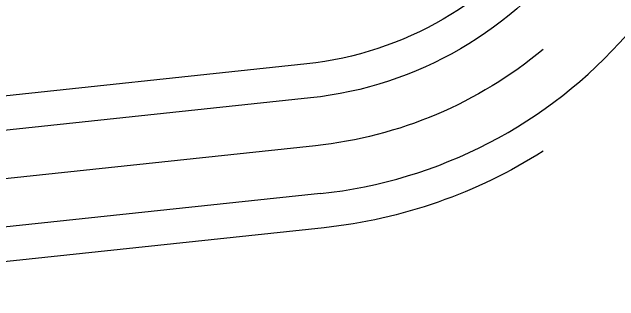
# Model space of a CAD drawing. Extents: x -809667 to 586099, y 3084146 to 3634412.
# Drawn here: x 381304.7 to 381393, y 3084168.9 to 3084210.9 of the extents above; entities that cross this region are included whole.
import ezdxf

# ---------------------------------------------------------------- set-up
doc = ezdxf.new("R2010")
doc.units = 0
doc.header["$LTSCALE"] = 0.5
doc.layers.add('文字', color=7, linetype='CONTINUOUS')

# ---------------------------------------------------------------- blocks, each defined once
blk = doc.blocks.new('123213')
at = {"layer": '文字', "color": 8, "linetype": 'Continuous'}
blk.add_line((381943.407, 3087046.185), (381843.307, 3087035.523), dxfattribs=at)
at = {"layer": '文字', "color": 8, "linetype": 'Continuous', "flags": 128}
for points in [[(381979.5, 3087089.519), (381976.725, 3087085.651, -0.213756), (381941.394, 3087065.079), (381841.295, 3087054.416)], [(381982.628, 3087085.302), (381980.787, 3087082.736, -0.213756), (381941.924, 3087060.107), (381825.778, 3087047.735)], [(381975.802, 3087052.35, -0.115561), (381943.937, 3087041.214), (381843.837, 3087030.551)]]:
    blk.add_lwpolyline(points, format="xyb", dxfattribs=at)
at = {"layer": '文字', "color": 8, "linetype": 'Continuous'}
blk.add_lwpolyline([(381975.802, 3087067.177, -0.14829), (381942.666, 3087053.146), (381817.561, 3087039.82)], format="xyb", dxfattribs=at)
blk.add_arc((381936.098, 3087114.797), 69, 276.08017, 318.811, dxfattribs=at)

msp = doc.modelspace()

# ---------------------------------------------------------------- block references
at = {"layer": '文字', "color": 8}
msp.add_blockref('123213', (-593.85, -2861.67), dxfattribs=at)

doc.saveas('drawing.dxf')
